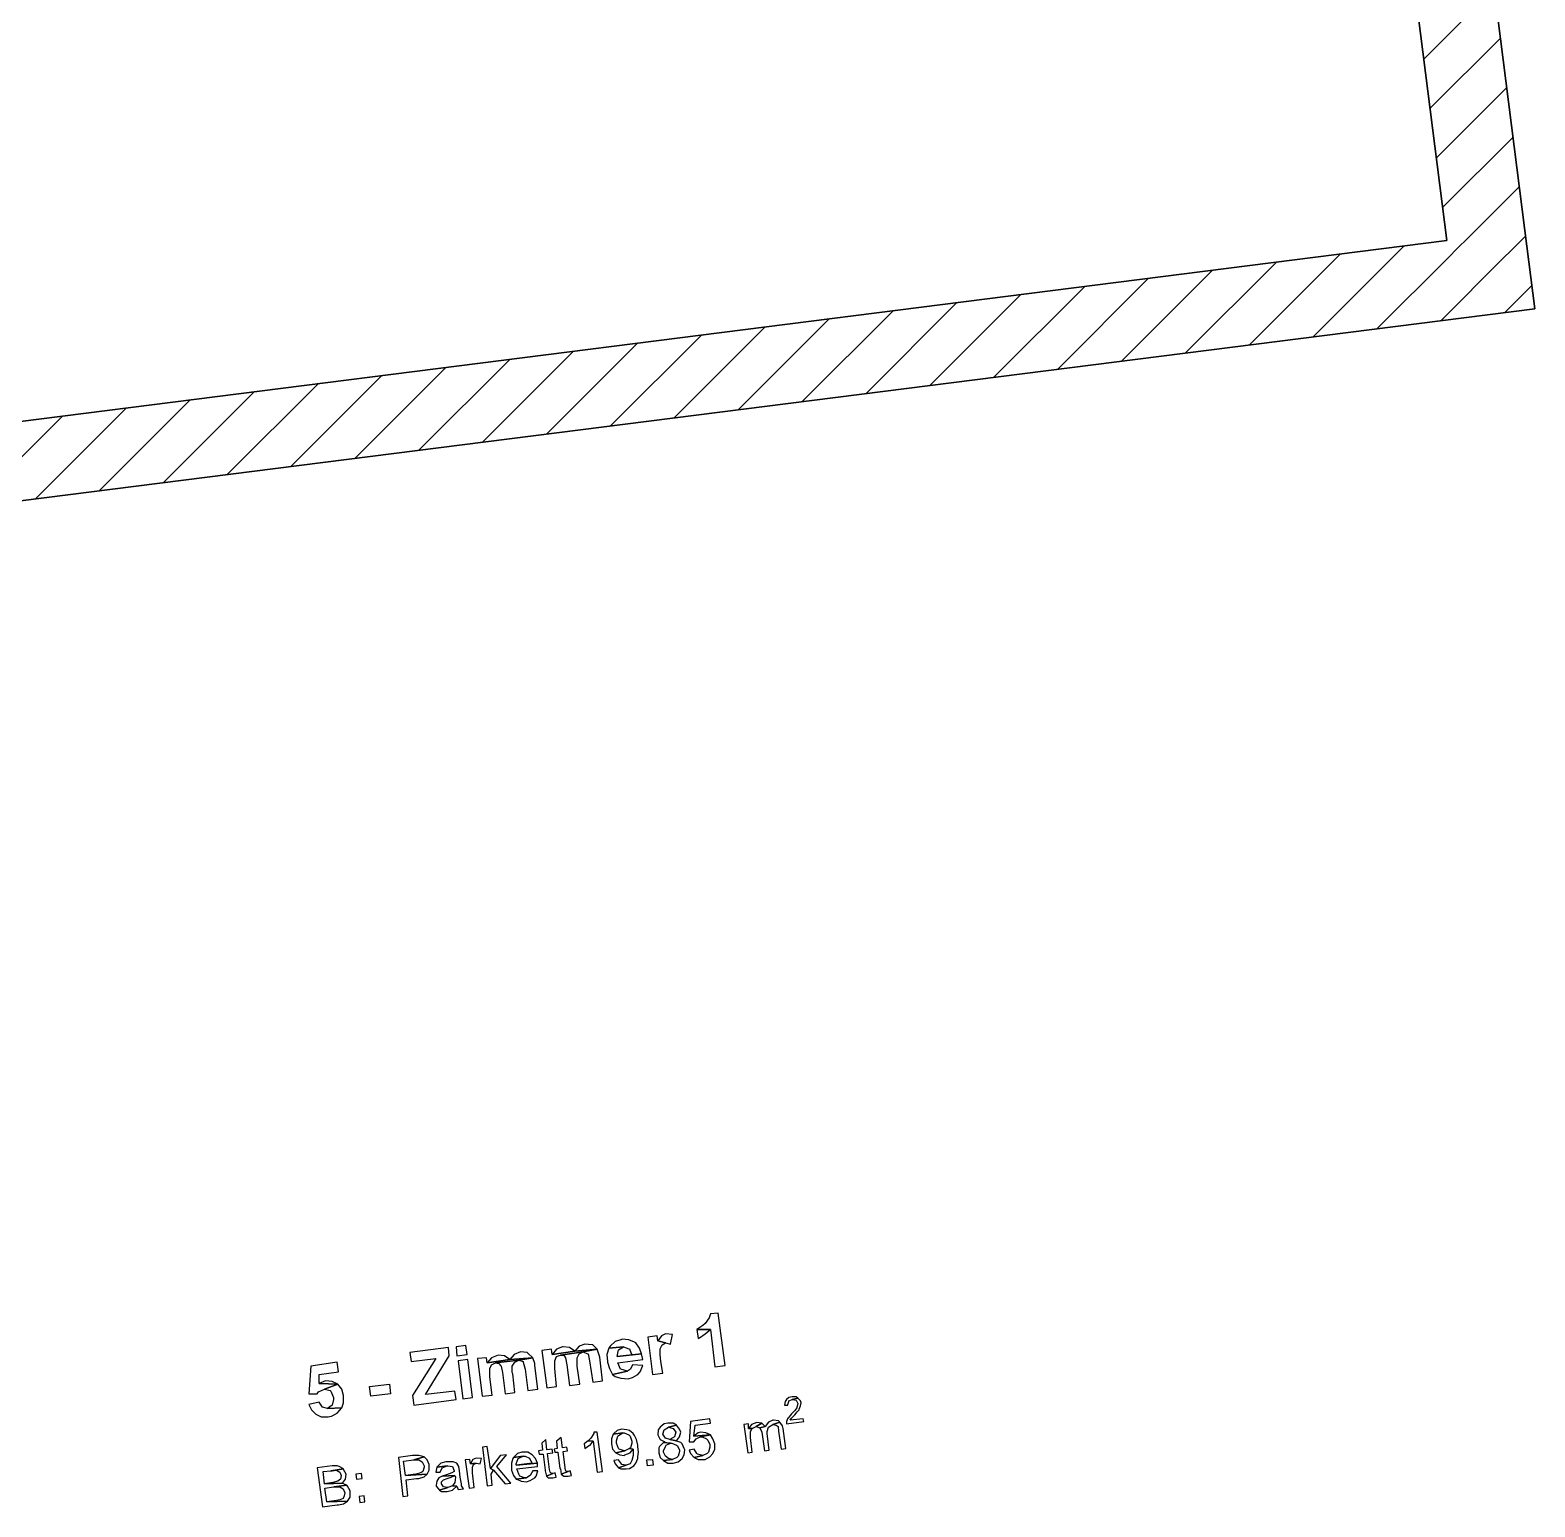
# Model space of a CAD drawing. Header units: metres. Extents: x 2713679.5 to 2713747.3, y 1226017.1 to 1226104.2.
# Drawn here: x 2713687.092 to 2713689.953, y 1226070.15 to 1226072.959 of the extents above; entities that cross this region are included whole.
import ezdxf

# ---------------------------------------------------------------- set-up
doc = ezdxf.new("R2010")
doc.units = ezdxf.units.M
doc.header["$MEASUREMENT"] = 0
doc.layers.add('texte', color=7, linetype='Continuous', true_color=0x000000)
doc.layers.add('waende_stuetzen', color=250, linetype='Continuous')

msp = doc.modelspace()

# ---------------------------------------------------------------- linework, layer by layer
at = {"layer": 'texte'}
for points in [[(2713688.4001, 1226070.5182), (2713688.3854, 1226070.517), (2713688.383, 1226070.5096), (2713688.3756, 1226070.4986), (2713688.3707, 1226070.495), (2713688.3597, 1226070.4876), (2713688.3854, 1226070.4876), (2713688.394, 1226070.4166), (2713688.4136, 1226070.4191)], [(2713688.2998, 1226070.479), (2713688.2924, 1226070.4754), (2713688.2851, 1226070.4656), (2713688.2998, 1226070.4619), (2713688.3096, 1226070.4595), (2713688.3132, 1226070.4778), (2713688.3132, 1226070.4778)], [(2713688.3597, 1226070.4876), (2713688.3622, 1226070.4705), (2713688.3646, 1226070.4717), (2713688.3756, 1226070.479), (2713688.3854, 1226070.4876)], [(2713687.8874, 1226070.4534), (2713687.814, 1226070.4436), (2713687.8165, 1226070.4264), (2713687.863, 1226070.4325), (2713687.8189, 1226070.3616), (2713687.8214, 1226070.3432), (2713687.9021, 1226070.3542), (2713687.8997, 1226070.3701), (2713687.8434, 1226070.364), (2713687.8887, 1226070.4374)], [(2713687.9205, 1226070.457), (2713687.9021, 1226070.4546), (2713687.9033, 1226070.4374), (2713687.9229, 1226070.4399)], [(2713688.0832, 1226070.4497), (2713688.0648, 1226070.4472), (2713688.0746, 1226070.3763), (2713688.093, 1226070.3787), (2713688.0893, 1226070.413), (2713688.0893, 1226070.4154), (2713688.0893, 1226070.4277), (2713688.093, 1226070.4362), (2713688.1003, 1226070.4387), (2713688.1432, 1226070.4448), (2713688.1701, 1226070.4497), (2713688.1273, 1226070.446), (2713688.0844, 1226070.4399)], [(2713688.1052, 1226070.4546), (2713688.104, 1226070.4546), (2713688.093, 1226070.4497), (2713688.0844, 1226070.4399), (2713688.1273, 1226070.446), (2713688.1175, 1226070.4534)], [(2713688.1468, 1226070.4595), (2713688.1358, 1226070.4558), (2713688.1358, 1226070.4558), (2713688.1273, 1226070.446), (2713688.1701, 1226070.4497), (2713688.1615, 1226070.4582), (2713688.1603, 1226070.4582)], [(2713688.1701, 1226070.4497), (2713688.1432, 1226070.4448), (2713688.1517, 1226070.4411), (2713688.1529, 1226070.4411), (2713688.1554, 1226070.4277), (2713688.1615, 1226070.3873), (2713688.1799, 1226070.3897), (2713688.175, 1226070.435), (2713688.1737, 1226070.4387)], [(2713688.1921, 1226070.4521), (2713688.1884, 1226070.4399), (2713688.1897, 1226070.4264), (2713688.1897, 1226070.4252), (2713688.1933, 1226070.413), (2713688.1994, 1226070.402), (2713688.2276, 1226070.4081), (2713688.2153, 1226070.4117), (2713688.2141, 1226070.4117), (2713688.2092, 1226070.424), (2713688.257, 1226070.4301), (2713688.2545, 1226070.4411), (2713688.208, 1226070.4362), (2713688.208, 1226070.4362), (2713688.2105, 1226070.4485), (2713688.2202, 1226070.4546)], [(2713688.2178, 1226070.4693), (2713688.2153, 1226070.468), (2713688.2043, 1226070.4644), (2713688.1945, 1226070.4558), (2713688.1921, 1226070.4521), (2713688.2202, 1226070.4546), (2713688.23, 1226070.4509), (2713688.2313, 1226070.4509), (2713688.2361, 1226070.4387), (2713688.208, 1226070.4362), (2713688.2545, 1226070.4411), (2713688.2508, 1226070.4521), (2713688.2435, 1226070.4619), (2713688.241, 1226070.4631), (2713688.23, 1226070.468)], [(2713688.2839, 1226070.4754), (2713688.2667, 1226070.4729), (2713688.2753, 1226070.402), (2713688.2949, 1226070.4044), (2713688.2912, 1226070.4264), (2713688.29, 1226070.4399), (2713688.29, 1226070.4509), (2713688.2937, 1226070.4582), (2713688.2998, 1226070.4619), (2713688.2851, 1226070.4656)], [(2713687.6757, 1226070.4252), (2713687.6256, 1226070.4179), (2713687.6219, 1226070.3653), (2713687.6378, 1226070.3653), (2713687.6403, 1226070.3689), (2713687.6513, 1226070.3738), (2713687.677, 1226070.3836), (2713687.6415, 1226070.3848), (2713687.6415, 1226070.402), (2713687.6782, 1226070.4069)], [(2713687.9241, 1226070.4301), (2713687.9058, 1226070.4277), (2713687.9143, 1226070.3555), (2713687.9327, 1226070.3579)], [(2713687.9596, 1226070.4338), (2713687.9425, 1226070.4325), (2713687.9511, 1226070.3604), (2713687.9706, 1226070.3628), (2713687.9657, 1226070.3971), (2713687.9657, 1226070.4007), (2713687.9657, 1226070.413), (2713687.9694, 1226070.4203), (2713687.9767, 1226070.424), (2713688.0208, 1226070.4289), (2713688.0477, 1226070.4338), (2713688.0037, 1226070.4301), (2713687.9608, 1226070.424)], [(2713687.9816, 1226070.4387), (2713687.9816, 1226070.4387), (2713687.9694, 1226070.4338), (2713687.9608, 1226070.424), (2713688.0037, 1226070.4301), (2713687.9939, 1226070.4374)], [(2713688.0208, 1226070.4289), (2713687.9767, 1226070.424), (2713687.9829, 1226070.4228), (2713687.9865, 1226070.4191), (2713687.9878, 1226070.4179), (2713687.9902, 1226070.4056), (2713687.9951, 1226070.3653), (2713688.0135, 1226070.3677), (2713688.0098, 1226070.4032), (2713688.0086, 1226070.4056), (2713688.0086, 1226070.4179), (2713688.0135, 1226070.4252)], [(2713688.0245, 1226070.4448), (2713688.0122, 1226070.4399), (2713688.0122, 1226070.4399), (2713688.0037, 1226070.4301), (2713688.0477, 1226070.4338), (2713688.0379, 1226070.4423), (2713688.0367, 1226070.4436)], [(2713688.0477, 1226070.4338), (2713688.0208, 1226070.4289), (2713688.0294, 1226070.4264), (2713688.0294, 1226070.4252), (2713688.033, 1226070.4117), (2713688.0379, 1226070.3714), (2713688.0575, 1226070.3738), (2713688.0514, 1226070.4191), (2713688.0514, 1226070.4228)], [(2713688.1432, 1226070.4448), (2713688.1003, 1226070.4387), (2713688.1064, 1226070.4387), (2713688.1101, 1226070.4338), (2713688.1101, 1226070.4338), (2713688.1126, 1226070.4203), (2713688.1175, 1226070.3812), (2713688.137, 1226070.3836), (2713688.1321, 1226070.4179), (2713688.1321, 1226070.4215), (2713688.1321, 1226070.4338), (2713688.1358, 1226070.4411)], [(2713688.2374, 1226070.4203), (2713688.2337, 1226070.4117), (2713688.2276, 1226070.4081), (2713688.1994, 1226070.402), (2713688.2043, 1226070.3983), (2713688.2153, 1226070.3946), (2713688.2288, 1226070.3934), (2713688.2374, 1226070.3958), (2713688.2472, 1226070.402), (2713688.2521, 1226070.4069), (2713688.257, 1226070.4191)], [(2713687.6537, 1226070.3897), (2713687.6537, 1226070.3897), (2713687.6415, 1226070.3848), (2713687.677, 1226070.3836), (2713687.666, 1226070.3885)], [(2713687.677, 1226070.3836), (2713687.6513, 1226070.3738), (2713687.6623, 1226070.3714), (2713687.6635, 1226070.3701), (2713687.6684, 1226070.3579), (2713687.6684, 1226070.3542), (2713687.666, 1226070.3432), (2713687.6574, 1226070.3371), (2713687.6843, 1226070.3383), (2713687.688, 1226070.3481), (2713687.688, 1226070.3604), (2713687.688, 1226070.3616), (2713687.6843, 1226070.3738)], [(2713687.7394, 1226070.3604), (2713687.7369, 1226070.3787), (2713687.7749, 1226070.3836), (2713687.7773, 1226070.3653), (2713687.7394, 1226070.3604)], [(2713687.6415, 1226070.3493), (2713687.6219, 1226070.3445), (2713687.6268, 1226070.3347), (2713687.6354, 1226070.3261), (2713687.6452, 1226070.3212), (2713687.6586, 1226070.3212), (2713687.6647, 1226070.3224), (2713687.6757, 1226070.3285), (2713687.6843, 1226070.3383), (2713687.6574, 1226070.3371), (2713687.6476, 1226070.3396)], [(2713688.5408, 1226070.3591), (2713688.5347, 1226070.3579), (2713688.5298, 1226070.3542), (2713688.5274, 1226070.3506), (2713688.5261, 1226070.3432), (2713688.5323, 1226070.3432), (2713688.5323, 1226070.3445), (2713688.5347, 1226070.3506), (2713688.5347, 1226070.3518), (2713688.5408, 1226070.3542), (2713688.5518, 1226070.3567), (2713688.5482, 1226070.3591)], [(2713688.5518, 1226070.3567), (2713688.5408, 1226070.3542), (2713688.542, 1226070.3542), (2713688.5482, 1226070.353), (2713688.5482, 1226070.353), (2713688.5518, 1226070.3469), (2713688.5518, 1226070.3457), (2713688.5494, 1226070.3396), (2713688.5494, 1226070.3383), (2713688.5457, 1226070.3334), (2713688.5396, 1226070.3273), (2713688.5372, 1226070.3237), (2713688.5335, 1226070.3188), (2713688.5323, 1226070.3188), (2713688.5298, 1226070.3126), (2713688.5298, 1226070.3077), (2713688.5628, 1226070.3126), (2713688.5616, 1226070.3175), (2713688.5372, 1226070.3151), (2713688.5396, 1226070.3188), (2713688.5408, 1226070.32), (2713688.5457, 1226070.3249), (2713688.5506, 1226070.331), (2713688.5543, 1226070.3347), (2713688.5543, 1226070.3359), (2713688.5567, 1226070.342), (2713688.558, 1226070.3481), (2713688.5567, 1226070.3518)], [(2713688.3047, 1226070.309), (2713688.2973, 1226070.3077), (2713688.29, 1226070.3016), (2713688.2863, 1226070.2967), (2713688.2851, 1226070.2869), (2713688.2851, 1226070.2869), (2713688.29, 1226070.2784), (2713688.29, 1226070.2784), (2713688.2986, 1226070.2735), (2713688.2961, 1226070.2723), (2713688.3096, 1226070.271), (2713688.312, 1226070.271), (2713688.3206, 1226070.2674), (2713688.323, 1226070.2661), (2713688.3267, 1226070.2576), (2713688.3267, 1226070.2551), (2713688.3242, 1226070.2466), (2713688.3218, 1226070.2441), (2713688.3132, 1226070.2404), (2713688.2961, 1226070.238), (2713688.2961, 1226070.238), (2713688.3047, 1226070.2331), (2713688.3145, 1226070.2331), (2713688.3145, 1226070.2331), (2713688.3242, 1226070.2356), (2713688.3316, 1226070.2417), (2713688.3353, 1226070.249), (2713688.3365, 1226070.2588), (2713688.3353, 1226070.2612), (2713688.3316, 1226070.2698), (2713688.3291, 1226070.2723), (2713688.3194, 1226070.2759), (2713688.3206, 1226070.2759), (2713688.3083, 1226070.2784), (2713688.3083, 1226070.2784), (2713688.2998, 1226070.2808), (2713688.2949, 1226070.2882), (2713688.2973, 1226070.2967), (2713688.3059, 1226070.3016), (2713688.3206, 1226070.3053), (2713688.3145, 1226070.309)], [(2713688.3842, 1226070.3175), (2713688.3475, 1226070.3126), (2713688.345, 1226070.2735), (2713688.3536, 1226070.2735), (2713688.3585, 1226070.2796), (2713688.3659, 1226070.2833), (2713688.3854, 1226070.2869), (2713688.3536, 1226070.2845), (2713688.3561, 1226070.3053), (2713688.3854, 1226070.309)], [(2713688.4576, 1226070.3077), (2713688.4491, 1226070.3065), (2713688.4564, 1226070.2527), (2713688.465, 1226070.2539), (2713688.4613, 1226070.282), (2713688.4613, 1226070.2833), (2713688.4613, 1226070.2931), (2713688.465, 1226070.2992), (2713688.4576, 1226070.2992)], [(2713688.4735, 1226070.3102), (2713688.4735, 1226070.3102), (2713688.4637, 1226070.3065), (2713688.4576, 1226070.2992), (2713688.465, 1226070.2992), (2713688.4723, 1226070.3028), (2713688.4833, 1226070.309), (2713688.4833, 1226070.309)], [(2713688.4833, 1226070.309), (2713688.4723, 1226070.3028), (2713688.4796, 1226070.3004), (2713688.4894, 1226070.3028)], [(2713688.5053, 1226070.3151), (2713688.5041, 1226070.3151), (2713688.4956, 1226070.3114), (2713688.4894, 1226070.3028), (2713688.4796, 1226070.3004), (2713688.4833, 1226070.2918), (2713688.4882, 1226070.2564), (2713688.4968, 1226070.2576), (2713688.4931, 1226070.2894), (2713688.4931, 1226070.2931), (2713688.4956, 1226070.3016), (2713688.4956, 1226070.3016), (2713688.5041, 1226070.3065), (2713688.5176, 1226070.3114), (2713688.5151, 1226070.3139)], [(2713688.5176, 1226070.3114), (2713688.5041, 1226070.3065), (2713688.5102, 1226070.3053), (2713688.5139, 1226070.3028), (2713688.5151, 1226070.2943), (2713688.52, 1226070.26), (2713688.5286, 1226070.2612), (2713688.5237, 1226070.2992), (2713688.5225, 1226070.3041)], [(2713688.0722, 1226070.2784), (2713688.0648, 1226070.271), (2713688.0661, 1226070.2576), (2713688.0587, 1226070.2564), (2713688.06, 1226070.2502), (2713688.0673, 1226070.2502), (2713688.071, 1226070.2196), (2713688.071, 1226070.2184), (2713688.0734, 1226070.2086), (2713688.0856, 1226070.2135), (2713688.0832, 1226070.2135), (2713688.0808, 1226070.216), (2713688.0795, 1226070.2209), (2713688.0759, 1226070.2515), (2713688.0856, 1226070.2527), (2713688.0844, 1226070.26), (2713688.0746, 1226070.2588)], [(2713688.1016, 1226070.282), (2713688.093, 1226070.2747), (2713688.0942, 1226070.2612), (2713688.0881, 1226070.26), (2713688.0893, 1226070.2539), (2713688.0954, 1226070.2539), (2713688.0991, 1226070.2233), (2713688.1003, 1226070.2221), (2713688.1016, 1226070.2123), (2713688.115, 1226070.2172), (2713688.1113, 1226070.2172), (2713688.1101, 1226070.2196), (2713688.1089, 1226070.2245), (2713688.1052, 1226070.2551), (2713688.1138, 1226070.2564), (2713688.1126, 1226070.2637), (2713688.104, 1226070.2625)], [(2713688.1701, 1226070.2918), (2713688.164, 1226070.2918), (2713688.164, 1226070.2894), (2713688.1578, 1226070.2808), (2713688.1529, 1226070.2759), (2713688.1627, 1226070.2747), (2713688.1701, 1226070.216), (2713688.1799, 1226070.2172)], [(2713688.2007, 1226070.2882), (2713688.197, 1226070.2796), (2713688.197, 1226070.2698), (2713688.1994, 1226070.26), (2713688.2056, 1226070.2527), (2713688.2227, 1226070.2564), (2713688.2215, 1226070.2564), (2713688.2117, 1226070.26), (2713688.2105, 1226070.2612), (2713688.2068, 1226070.271), (2713688.2068, 1226070.2759), (2713688.2092, 1226070.2845), (2713688.2105, 1226070.2857), (2713688.219, 1226070.2906)], [(2713688.2166, 1226070.298), (2713688.208, 1226070.2955), (2713688.2019, 1226070.2894), (2713688.2007, 1226070.2882), (2713688.219, 1226070.2906), (2713688.2215, 1226070.2906), (2713688.23, 1226070.2869), (2713688.2325, 1226070.2845), (2713688.2361, 1226070.2747), (2713688.2361, 1226070.271), (2713688.2337, 1226070.2625), (2713688.2313, 1226070.2612), (2713688.2386, 1226070.26), (2713688.2386, 1226070.2588), (2713688.2386, 1226070.2576), (2713688.2386, 1226070.2478), (2713688.2361, 1226070.238), (2713688.2325, 1226070.2319), (2713688.2251, 1226070.2294), (2713688.2105, 1226070.2245), (2713688.2153, 1226070.2221), (2713688.2251, 1226070.2221), (2713688.2313, 1226070.2233), (2713688.2398, 1226070.2282), (2713688.2435, 1226070.2331), (2713688.2472, 1226070.2417), (2713688.2472, 1226070.2453), (2713688.2484, 1226070.2539), (2713688.2472, 1226070.2649), (2713688.2472, 1226070.2674), (2713688.2447, 1226070.2784), (2713688.241, 1226070.2857), (2713688.2386, 1226070.2894), (2713688.2313, 1226070.2955), (2713688.2264, 1226070.2967)], [(2713688.3206, 1226070.3053), (2713688.3059, 1226070.3016), (2713688.3145, 1226070.2992), (2713688.3194, 1226070.2918), (2713688.3169, 1226070.2833), (2713688.3083, 1226070.2784), (2713688.3206, 1226070.2759), (2713688.3267, 1226070.2833), (2713688.3291, 1226070.2918), (2713688.3267, 1226070.298)], [(2713688.3671, 1226070.2918), (2713688.3622, 1226070.2906), (2713688.3536, 1226070.2845), (2713688.3854, 1226070.2869), (2713688.3769, 1226070.2906)], [(2713688.3854, 1226070.2869), (2713688.3659, 1226070.2833), (2713688.3695, 1226070.2833), (2713688.3781, 1226070.2796), (2713688.3805, 1226070.2772), (2713688.3842, 1226070.2686), (2713688.3842, 1226070.2637), (2713688.3818, 1226070.2539), (2713688.3793, 1226070.2515), (2713688.3707, 1226070.2478), (2713688.3548, 1226070.2441), (2713688.3622, 1226070.2404), (2713688.372, 1226070.2404), (2713688.3756, 1226070.2404), (2713688.3842, 1226070.2453), (2713688.3903, 1226070.2515), (2713688.394, 1226070.26), (2713688.394, 1226070.2698), (2713688.3903, 1226070.2796)], [(2713687.9608, 1226070.2649), (2713687.9523, 1226070.2637), (2713687.9608, 1226070.1903), (2713687.9706, 1226070.1915), (2713687.9682, 1226070.2123), (2713687.9731, 1226070.2196), (2713687.967, 1226070.2233)], [(2713687.9975, 1226070.249), (2713687.9853, 1226070.2478), (2713687.967, 1226070.2233), (2713687.9731, 1226070.2196), (2713687.9951, 1226070.1939), (2713688.0061, 1226070.1952), (2713687.9792, 1226070.227)], [(2713688.0281, 1226070.2539), (2713688.0269, 1226070.2539), (2713688.0184, 1226070.2515), (2713688.011, 1226070.2441), (2713688.0294, 1226070.2466), (2713688.033, 1226070.2466), (2713688.0416, 1226070.2429), (2713688.0416, 1226070.2417), (2713688.0465, 1226070.2331), (2713688.0159, 1226070.2294), (2713688.0563, 1226070.2331), (2713688.0526, 1226070.2417), (2713688.0465, 1226070.249), (2713688.0465, 1226070.249), (2713688.0379, 1226070.2539)], [(2713688.1529, 1226070.2759), (2713688.1456, 1226070.2698), (2713688.1468, 1226070.2612), (2713688.1468, 1226070.2612), (2713688.1554, 1226070.2674), (2713688.1566, 1226070.2674), (2713688.1627, 1226070.2747)], [(2713688.2313, 1226070.2612), (2713688.2227, 1226070.2564), (2713688.2056, 1226070.2527), (2713688.2129, 1226070.249), (2713688.2215, 1226070.2478), (2713688.2227, 1226070.249), (2713688.2325, 1226070.2527), (2713688.2325, 1226070.2527), (2713688.2386, 1226070.26)], [(2713688.2961, 1226070.2723), (2713688.2888, 1226070.2649), (2713688.2875, 1226070.2625), (2713688.2875, 1226070.2527), (2713688.29, 1226070.2441), (2713688.2961, 1226070.238), (2713688.3132, 1226070.2404), (2713688.3059, 1226070.2417), (2713688.2998, 1226070.2466), (2713688.2961, 1226070.2539), (2713688.2961, 1226070.2564), (2713688.2998, 1226070.2649), (2713688.301, 1226070.2674), (2713688.3096, 1226070.271)], [(2713688.3548, 1226070.26), (2713688.345, 1226070.2576), (2713688.3475, 1226070.2515), (2713688.3548, 1226070.2441), (2713688.3707, 1226070.2478), (2713688.3707, 1226070.2478), (2713688.361, 1226070.2502), (2713688.3597, 1226070.2515)], [(2713687.666, 1226070.2282), (2713687.6378, 1226070.2245), (2713687.6476, 1226070.1499), (2713687.6757, 1226070.1536), (2713687.6782, 1226070.1536), (2713687.688, 1226070.156), (2713687.6953, 1226070.1609), (2713687.6562, 1226070.1597), (2713687.6525, 1226070.1854), (2713687.6696, 1226070.1878), (2713687.6941, 1226070.1915), (2713687.6843, 1226070.1952), (2713687.6855, 1226070.1952), (2713687.6513, 1226070.1939), (2713687.6488, 1226070.2172), (2713687.6635, 1226070.2184), (2713687.688, 1226070.2221), (2713687.6794, 1226070.227), (2713687.6757, 1226070.2282)], [(2713687.688, 1226070.2221), (2713687.6635, 1226070.2184), (2713687.666, 1226070.2184), (2713687.6745, 1226070.2196), (2713687.6806, 1226070.216), (2713687.6831, 1226070.2099), (2713687.6819, 1226070.2025), (2713687.677, 1226070.1988), (2713687.6672, 1226070.1964), (2713687.6513, 1226070.1939), (2713687.6855, 1226070.1952), (2713687.6917, 1226070.2025), (2713687.6929, 1226070.2123), (2713687.6929, 1226070.2123), (2713687.688, 1226070.2209)], [(2713687.8189, 1226070.2478), (2713687.792, 1226070.2441), (2713687.8006, 1226070.1695), (2713687.8103, 1226070.1707), (2713687.8067, 1226070.2013), (2713687.8262, 1226070.2037), (2713687.8311, 1226070.2037), (2713687.8409, 1226070.2074), (2713687.847, 1226070.2123), (2713687.8054, 1226070.2099), (2713687.8018, 1226070.2368), (2713687.8214, 1226070.2392), (2713687.8409, 1226070.2453), (2713687.8409, 1226070.2453), (2713687.8311, 1226070.2478), (2713687.8299, 1226070.2478)], [(2713687.8409, 1226070.2453), (2713687.8214, 1226070.2392), (2713687.8311, 1226070.2392), (2713687.8373, 1226070.2356), (2713687.8409, 1226070.2282), (2713687.8409, 1226070.2258), (2713687.8385, 1226070.2172), (2713687.8348, 1226070.2148), (2713687.825, 1226070.2123), (2713687.8054, 1226070.2099), (2713687.847, 1226070.2123), (2713687.8507, 1226070.2196), (2713687.8507, 1226070.2294), (2713687.8507, 1226070.2307), (2713687.847, 1226070.2392)], [(2713687.8654, 1226070.2258), (2713687.8654, 1226070.2258), (2713687.863, 1226070.216), (2713687.8715, 1226070.216), (2713687.8752, 1226070.2245), (2713687.8752, 1226070.2245), (2713687.885, 1226070.2282)], [(2713687.885, 1226070.2356), (2713687.8825, 1226070.2356), (2713687.8727, 1226070.2331), (2713687.8727, 1226070.2331), (2713687.8654, 1226070.2258), (2713687.885, 1226070.2282), (2713687.8862, 1226070.2282), (2713687.8948, 1226070.227), (2713687.8984, 1226070.2184), (2713687.8984, 1226070.2172), (2713687.8935, 1226070.2148), (2713687.8838, 1226070.2111), (2713687.8752, 1226070.2086), (2713687.8997, 1226070.2099), (2713687.9009, 1226070.2062), (2713687.8997, 1226070.1964), (2713687.8948, 1226070.1903), (2713687.9033, 1226070.1891), (2713687.9058, 1226070.1829), (2713687.9156, 1226070.1842), (2713687.9119, 1226070.1903), (2713687.9119, 1226070.1939), (2713687.9095, 1226070.2062), (2713687.9082, 1226070.2184), (2713687.907, 1226070.227), (2713687.9033, 1226070.2331), (2713687.896, 1226070.2356), (2713687.8948, 1226070.2356)], [(2713687.9278, 1226070.2404), (2713687.9192, 1226070.2392), (2713687.9266, 1226070.1854), (2713687.9364, 1226070.1866), (2713687.9327, 1226070.2148), (2713687.9327, 1226070.216), (2713687.9327, 1226070.2258), (2713687.9351, 1226070.2307), (2713687.94, 1226070.2331), (2713687.929, 1226070.2319)], [(2713687.94, 1226070.2429), (2713687.9339, 1226070.2404), (2713687.929, 1226070.2319), (2713687.94, 1226070.2331), (2713687.9474, 1226070.2319), (2713687.9498, 1226070.2417), (2713687.9486, 1226070.2417)], [(2713688.011, 1226070.2441), (2713688.0098, 1226070.2417), (2713688.0073, 1226070.2331), (2713688.0073, 1226070.2221), (2713688.0073, 1226070.2196), (2713688.011, 1226070.2099), (2713688.0159, 1226070.2025), (2713688.0355, 1226070.205), (2713688.0318, 1226070.205), (2713688.0232, 1226070.2086), (2713688.0208, 1226070.2123), (2713688.0171, 1226070.2221), (2713688.0563, 1226070.227), (2713688.0563, 1226070.2294), (2713688.0563, 1226070.2331), (2713688.0159, 1226070.2294), (2713688.0159, 1226070.2319), (2713688.0196, 1226070.2417), (2713688.0208, 1226070.2429), (2713688.0294, 1226070.2466)], [(2713688.2105, 1226070.2392), (2713688.2019, 1226070.238), (2713688.2043, 1226070.2319), (2713688.2105, 1226070.2245), (2713688.2251, 1226070.2294), (2713688.2166, 1226070.2307), (2713688.2166, 1226070.2319)], [(2713688.2655, 1226070.2282), (2713688.2643, 1226070.2392), (2713688.2753, 1226070.2404), (2713688.2765, 1226070.2294), (2713688.2655, 1226070.2282)], [(2713687.7222, 1226070.2135), (2713687.7112, 1226070.2123), (2713687.7125, 1226070.2025), (2713687.7235, 1226070.2037)], [(2713687.8752, 1226070.2086), (2713687.8691, 1226070.205), (2713687.8654, 1226070.1988), (2713687.8642, 1226070.1915), (2713687.8642, 1226070.1891), (2713687.8703, 1226070.1817), (2713687.8862, 1226070.1866), (2713687.8776, 1226070.1878), (2713687.874, 1226070.1939), (2713687.874, 1226070.1976), (2713687.8776, 1226070.2013), (2713687.885, 1226070.2037), (2713687.8923, 1226070.2062), (2713687.8997, 1226070.2099)], [(2713688.0477, 1226070.2184), (2713688.0477, 1226070.2184), (2713688.0428, 1226070.2099), (2713688.0355, 1226070.205), (2713688.0159, 1226070.2025), (2713688.0171, 1226070.2025), (2713688.0257, 1226070.1988), (2713688.0355, 1226070.1976), (2713688.0428, 1226070.2001), (2713688.0514, 1226070.205), (2713688.0538, 1226070.2086), (2713688.0575, 1226070.2184)], [(2713688.0905, 1226070.2148), (2713688.0856, 1226070.2135), (2713688.0734, 1226070.2086), (2713688.0771, 1226070.205), (2713688.0856, 1226070.205), (2713688.0918, 1226070.2062)], [(2713688.1187, 1226070.2184), (2713688.115, 1226070.2172), (2713688.1016, 1226070.2123), (2713688.1064, 1226070.2086), (2713688.115, 1226070.2086), (2713688.1211, 1226070.2099)], [(2713687.6941, 1226070.1915), (2713687.6696, 1226070.1878), (2713687.6709, 1226070.1878), (2713687.6806, 1226070.1878), (2713687.6868, 1226070.1842), (2713687.6904, 1226070.1768), (2713687.6892, 1226070.1707), (2713687.6868, 1226070.1658), (2713687.6806, 1226070.1634), (2713687.6745, 1226070.1621), (2713687.6562, 1226070.1597), (2713687.6953, 1226070.1609), (2713687.7002, 1226070.1683), (2713687.7002, 1226070.1683), (2713687.7002, 1226070.178), (2713687.7002, 1226070.1805), (2713687.6953, 1226070.1891)], [(2713687.7271, 1226070.1707), (2713687.7173, 1226070.1695), (2713687.7186, 1226070.1585), (2713687.7284, 1226070.1597)], [(2713687.8948, 1226070.1903), (2713687.8862, 1226070.1866), (2713687.8703, 1226070.1817), (2713687.874, 1226070.1793), (2713687.885, 1226070.1793), (2713687.885, 1226070.1793), (2713687.8948, 1226070.1817), (2713687.896, 1226070.1829), (2713687.9033, 1226070.1891)]]:
    msp.add_lwpolyline(points, close=True, dxfattribs=at)
at = {"layer": 'waende_stuetzen', "color": 7, "linetype": 'Continuous', "lineweight": 35}
for p, q in [((2713689.5406, 1226074.4886), (2713689.7855, 1226072.5591)), ((2713689.9343, 1226072.578), (2713689.7958, 1226073.6692)), ((2713689.9531, 1226072.4292), (2713689.9343, 1226072.578)), ((2713689.7855, 1226072.5591), (2713686.1347, 1226072.0958)), ((2713686.1536, 1226071.947), (2713689.9531, 1226072.4292))]:
    msp.add_line(p, q, dxfattribs=at)
at = {"layer": 'waende_stuetzen', "color": 18, "linetype": 'Continuous', "lineweight": 0, "true_color": 0x000000}
for p, q in [((2713689.7417, 1226072.9042), (2713689.8758, 1226073.0384)), ((2713689.7536, 1226072.8101), (2713689.8878, 1226072.9443)), ((2713689.7655, 1226072.716), (2713689.8997, 1226072.8501)), ((2713689.7775, 1226072.6218), (2713689.9117, 1226072.756)), ((2713689.826, 1226072.5643), (2713689.9236, 1226072.6619)), ((2713689.8651, 1226072.4974), (2713689.9356, 1226072.5678)), ((2713689.5313, 1226072.3757), (2713689.7045, 1226072.5488)), ((2713689.7894, 1226072.5277), (2713689.8054, 1226072.5437)), ((2713689.8054, 1226072.5437), (2713689.826, 1226072.5643)), ((2713689.2883, 1226072.3448), (2713689.4615, 1226072.518)), ((2713689.4098, 1226072.3602), (2713689.583, 1226072.5334)), ((2713689.6528, 1226072.3911), (2713689.7894, 1226072.5277)), ((2713689.0454, 1226072.314), (2713689.2186, 1226072.4872)), ((2713689.1669, 1226072.3294), (2713689.34, 1226072.5026)), ((2713689.8014, 1226072.4336), (2713689.8651, 1226072.4974)), ((2713688.8024, 1226072.2832), (2713688.9756, 1226072.4563)), ((2713688.9239, 1226072.2986), (2713689.0971, 1226072.4718)), ((2713689.9249, 1226072.4511), (2713689.9475, 1226072.4737)), ((2713688.5594, 1226072.2523), (2713688.7326, 1226072.4255)), ((2713688.6809, 1226072.2677), (2713688.8541, 1226072.4409)), ((2713689.7743, 1226072.4065), (2713689.8014, 1226072.4336)), ((2713689.8958, 1226072.4219), (2713689.9249, 1226072.4511)), ((2713688.438, 1226072.2369), (2713688.6111, 1226072.4101)), ((2713688.195, 1226072.2061), (2713688.3682, 1226072.3792)), ((2713688.3165, 1226072.2215), (2713688.4897, 1226072.3947)), ((2713687.952, 1226072.1752), (2713688.1252, 1226072.3484)), ((2713688.0735, 1226072.1907), (2713688.2467, 1226072.3638)), ((2713687.7091, 1226072.1444), (2713687.8822, 1226072.3176)), ((2713687.8305, 1226072.1598), (2713688.0037, 1226072.333)), ((2713687.4661, 1226072.1136), (2713687.6393, 1226072.2867)), ((2713687.5876, 1226072.129), (2713687.7608, 1226072.3022)), ((2713687.2231, 1226072.0827), (2713687.3963, 1226072.2559)), ((2713687.3446, 1226072.0981), (2713687.5178, 1226072.2713)), ((2713686.9802, 1226072.0519), (2713687.1533, 1226072.2251)), ((2713687.1016, 1226072.0673), (2713687.2748, 1226072.2405))]:
    msp.add_line(p, q, dxfattribs=at)

doc.saveas('drawing.dxf')
